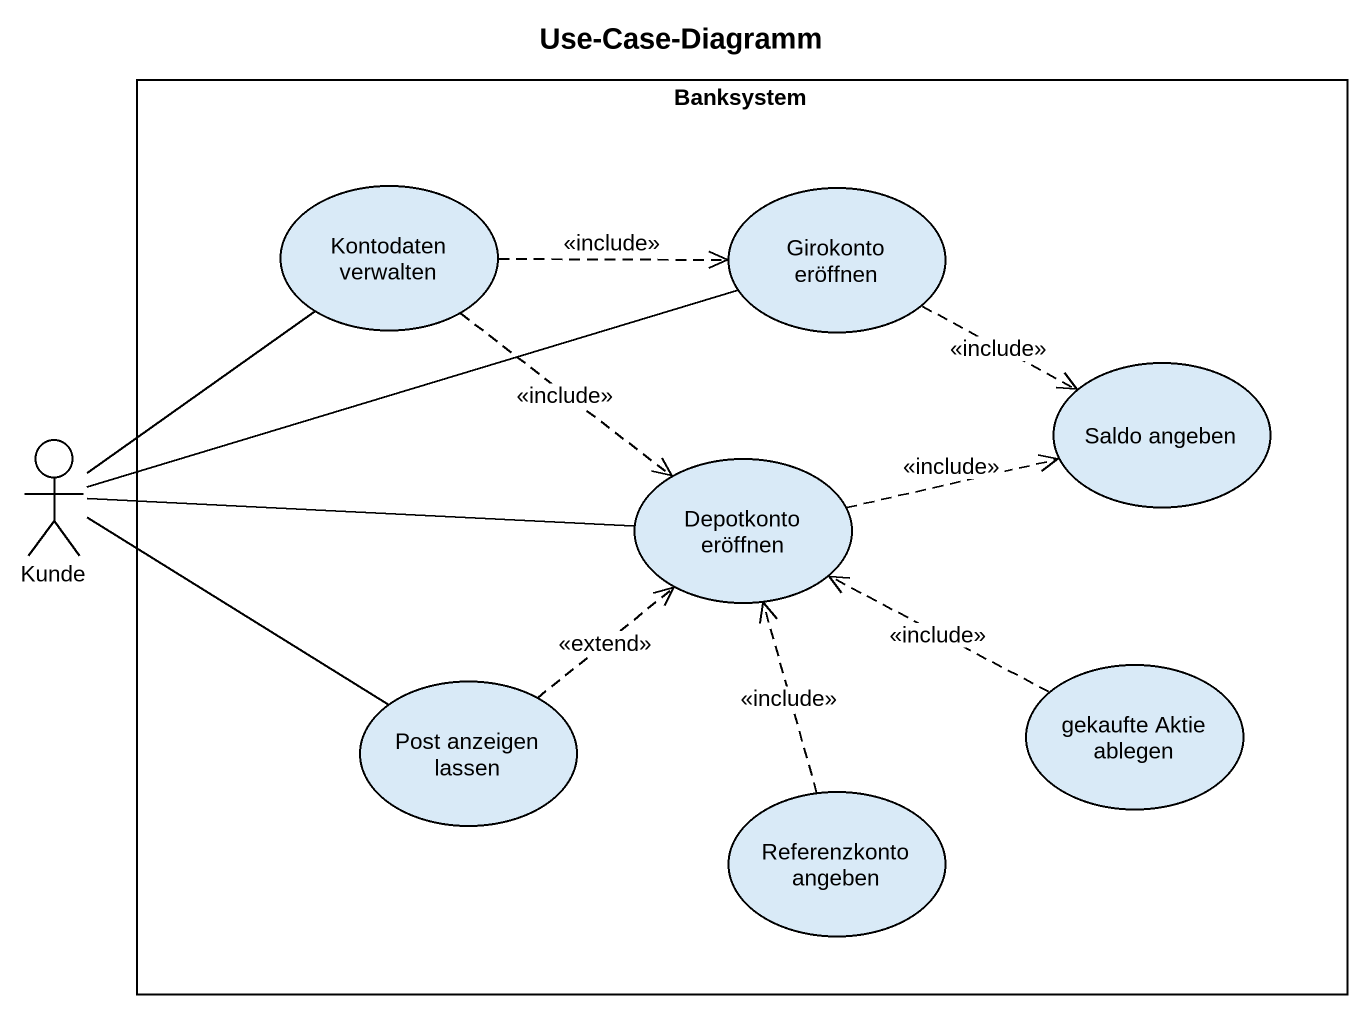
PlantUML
@startuml
title Use-Case-Diagramm
rectangle Banksystem {
  usecase "Kontodaten verwalten" as Kontodaten_verwalten
  usecase "Girokonto eröffnen" as Girokonto_eröffnen
  usecase "Saldo angeben" as Saldo_angeben
  usecase "Depotkonto eröffnen" as Depotkonto_eröffnen
  usecase "Post anzeigen lassen" as Post_anzeigen_lassen
  usecase "gekaufte Aktie ablegen" as gekaufte_Aktie_ablegen
  usecase "Referenzkonto angeben" as Referenzkonto_angeben
}
actor Kunde
Kontodaten_verwalten .right.> Girokonto_eröffnen : <<include>>
Kontodaten_verwalten ..> Depotkonto_eröffnen : <<include>>
Girokonto_eröffnen .right.> Saldo_angeben : <<include>>
Kunde -up- Kontodaten_verwalten
Kunde -right- Girokonto_eröffnen
Kunde -right- Depotkonto_eröffnen
Kunde -right- Post_anzeigen_lassen
Depotkonto_eröffnen .right.> Saldo_angeben : <<include>>
Post_anzeigen_lassen .up.> Depotkonto_eröffnen : <<extend>>
gekaufte_Aktie_ablegen .left.> Depotkonto_eröffnen : <<include>>
Referenzkonto_angeben .up.> Depotkonto_eröffnen : <<include>>
@enduml
